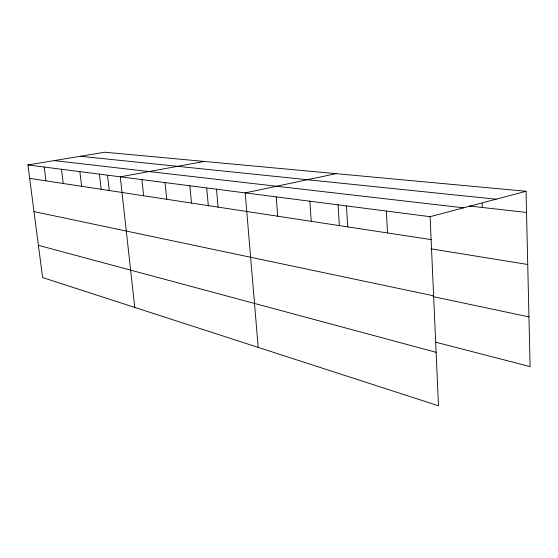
<?xml version="1.0" encoding="UTF-8"?>
<svg xmlns="http://www.w3.org/2000/svg" width="558" height="558" viewBox="0 0 558 558"><rect width="100%" height="100%" fill="white"/><g stroke="black" fill="none" stroke-linecap="round" stroke-linejoin="round"><path stroke-width="0.84" d="M430.113 216.685L438.476 405.778L42.617 277.577L27.9 164.938L430.113 216.685L526.041 191.275L530.1 366.606L435.875 342.235M336.049 173.657L245.192 192.894L258.201 347.397M204.235 161.436L120.277 176.823L134.771 307.423M27.9 164.938L104.897 152.222L526.041 191.275M80.331 156.282L496.153 199.192M469.299 206.007L526.536 212.465M54.161 160.599L463.586 207.82M29.658 178.379L431.132 239.605M430.915 248.805L527.735 264.506M33.996 211.594L433.615 295.817M433.029 296.591L528.949 316.895M38.397 245.318L436.112 352.3M44.194 167.037L45.958 180.869M61.485 169.262L63.242 183.505M79.85 171.627L81.608 186.302M99.415 174.138L101.158 189.288M107.527 175.338L109.277 190.759M141.913 179.606L143.629 195.76M165.042 182.585L166.737 199.29M189.839 185.772L191.499 203.063M206.704 188.158L208.357 206.014M216.483 189.204L218.101 207.123M276.217 196.89L277.717 216.211M309.843 201.215L311.259 221.324M338.043 204.842L339.369 225.46M346.42 205.923L347.732 226.89M386.352 211.057L387.524 232.958M482.147 203.238L482.279 207.471"/></g></svg>
